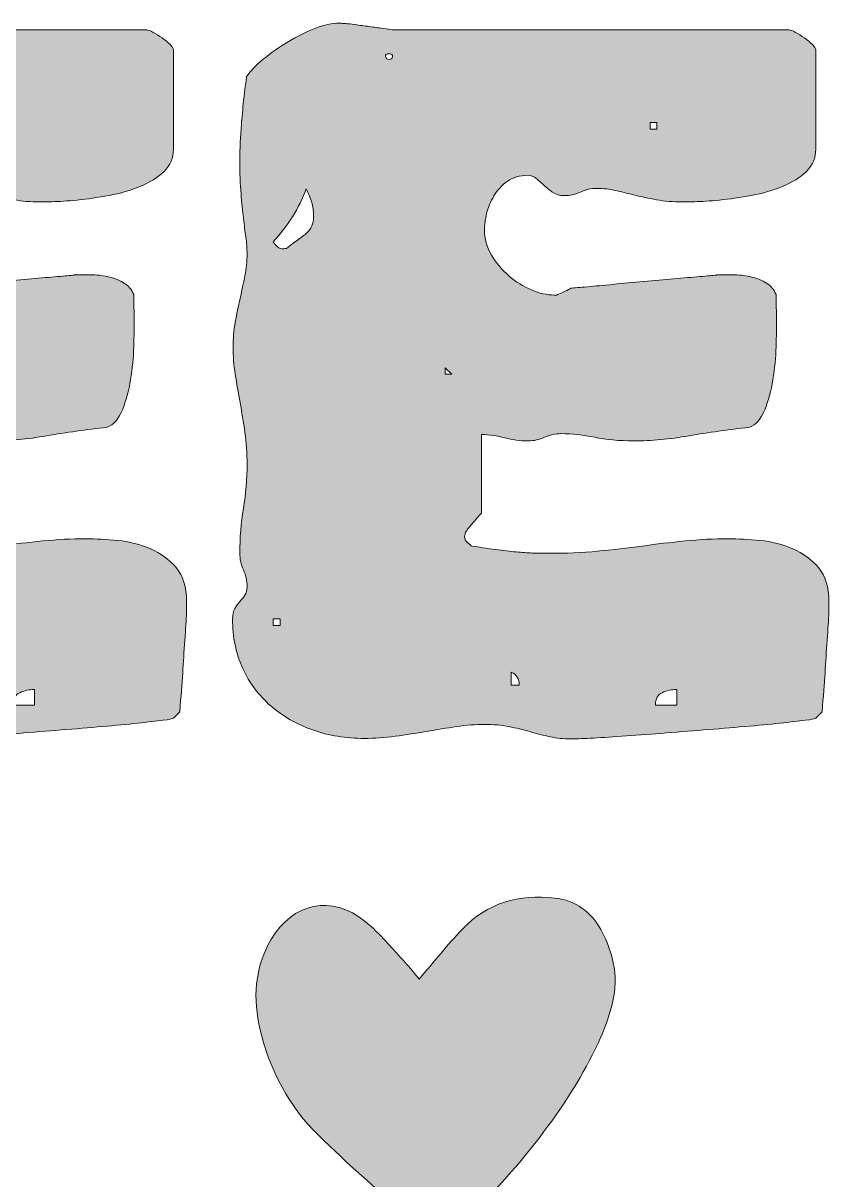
# Model space of a CAD drawing. Header units: inches. Extents: x 149 to 931, y -808 to -273.
# Drawn here: x 385.9 to 547.1, y -534.8 to -303.4 of the extents above; entities that cross this region are included whole.
import ezdxf

# ---------------------------------------------------------------- set-up
doc = ezdxf.new("R2010")
doc.units = ezdxf.units.IN
doc.header["$MEASUREMENT"] = 0
doc.layers.add('Layer 1', color=7, linetype='Continuous')

# ---------------------------------------------------------------- blocks, each defined once
blk = doc.blocks.new('block 3')
at = {"layer": 'Layer 1', "true_color": 0xffffff}
h = blk.add_hatch(color=7, dxfattribs=at)
h.dxf.hatch_style = 2
edge = h.paths.add_edge_path()
edge.add_spline(control_points=[(302.04, -314.04), (302.81, -312.94), (303.94, -311.78), (305.43, -310.55), (306.91, -309.32), (308.55, -308.18), (310.32, -307.11), (312.1, -306.04), (313.9, -305.15), (315.7, -304.44), (317.51, -303.73), (319.13, -303.38), (320.55, -303.38), (320.68, -303.38), (320.92, -303.39), (321.28, -303.42), (321.63, -303.46), (321.85, -303.47), (321.91, -303.47), (322.3, -303.47), (322.93, -303.54), (323.8, -303.67), (324.67, -303.8), (325.59, -303.93), (326.57, -304.06), (327.53, -304.19), (328.45, -304.31), (329.33, -304.44), (330.2, -304.57), (330.83, -304.67), (331.22, -304.73), (331.22, -304.73), (410.62, -304.73), (410.62, -304.73), (410.88, -304.73), (411.3, -304.9), (411.88, -305.22), (412.47, -305.54), (413.06, -305.91), (413.68, -306.33), (414.29, -306.75), (414.82, -307.19), (415.28, -307.64), (415.73, -308.09), (415.96, -308.45), (415.96, -308.71), (415.96, -308.71), (415.96, -328.58), (415.96, -328.58), (415.96, -330.33), (415.33, -331.82), (414.07, -333.04), (412.8, -334.27), (411.22, -335.27), (409.31, -336.05), (407.41, -336.83), (405.32, -337.42), (403.06, -337.84), (400.8, -338.27), (398.68, -338.57), (396.71, -338.76), (394.74, -338.96), (393.06, -339.07), (391.67, -339.1), (390.28, -339.14), (389.49, -339.15), (389.29, -339.15), (387.35, -339.15), (385.61, -339.01), (384.06, -338.71), (382.51, -338.42), (381.07, -338.12), (379.74, -337.79), (378.42, -337.47), (377.14, -337.16), (375.91, -336.87), (374.68, -336.58), (373.46, -336.44), (372.23, -336.44), (371, -336.44), (369.89, -336.68), (368.88, -337.16), (367.88, -337.65), (366.77, -337.89), (365.54, -337.89), (364.7, -337.89), (363.97, -337.68), (363.36, -337.26), (362.74, -336.84), (362.16, -336.37), (361.61, -335.86), (361.06, -335.34), (360.53, -334.87), (360.01, -334.45), (359.49, -334.03), (358.95, -333.82), (358.36, -333.82), (356.68, -333.82), (355.29, -334.22), (354.2, -335.03), (353.09, -335.84), (352.21, -336.81), (351.53, -337.94), (350.85, -339.07), (350.37, -340.25), (350.08, -341.48), (349.78, -342.71), (349.64, -343.77), (349.64, -344.68), (349.64, -346.49), (350.11, -348.19), (351.05, -349.77), (351.98, -351.35), (353.14, -352.74), (354.53, -353.94), (355.93, -355.14), (357.43, -356.07), (359.04, -356.75), (360.66, -357.43), (362.18, -357.77), (363.6, -357.77), (363.73, -357.77), (363.87, -357.77), (364.04, -357.77), (364.2, -357.77), (364.28, -357.73), (364.28, -357.67), (364.47, -357.61), (364.92, -357.41), (365.64, -357.09), (366.35, -356.77), (366.77, -356.54), (366.9, -356.41), (367.61, -356.35), (368.72, -356.25), (370.24, -356.12), (371.76, -355.99), (373.49, -355.83), (375.43, -355.63), (377.37, -355.44), (379.39, -355.25), (381.49, -355.05), (383.59, -354.86), (385.61, -354.68), (387.55, -354.52), (389.49, -354.36), (391.22, -354.21), (392.74, -354.08), (394.25, -353.95), (395.37, -353.86), (396.08, -353.79), (396.08, -353.73), (396.16, -353.7), (396.32, -353.7), (396.48, -353.7), (396.63, -353.7), (396.76, -353.7), (397.66, -353.7), (398.68, -353.71), (399.81, -353.74), (400.94, -353.78), (402.06, -353.92), (403.16, -354.18), (404.26, -354.44), (405.24, -354.84), (406.12, -355.39), (406.99, -355.94), (407.62, -356.7), (408, -357.67), (408, -357.86), (408, -358.22), (408, -358.74), (408, -359.26), (408.02, -359.8), (408.05, -360.39), (408.09, -360.97), (408.1, -361.5), (408.1, -361.98), (408.1, -362.47), (408.1, -362.81), (408.1, -363), (408.1, -364.23), (408.07, -365.93), (408, -368.09), (407.94, -370.26), (407.73, -372.45), (407.38, -374.69), (407.02, -376.92), (406.47, -378.94), (405.73, -380.75), (404.98, -382.55), (403.97, -383.72), (402.67, -384.23), (398.54, -384.69), (394.51, -385.25), (390.6, -385.93), (386.69, -386.61), (383.02, -386.95), (379.6, -386.95), (376.56, -386.95), (373.93, -386.71), (371.7, -386.22), (369.47, -385.74), (367.22, -385.5), (364.96, -385.5), (363.79, -385.5), (362.7, -385.74), (361.66, -386.22), (360.63, -386.71), (359.53, -386.95), (358.36, -386.95), (356.75, -386.95), (355.2, -386.74), (353.71, -386.32), (352.22, -385.9), (350.67, -385.69), (349.06, -385.69), (349.06, -385.69), (349.06, -401.4), (349.06, -401.4), (348.93, -401.53), (348.7, -401.77), (348.38, -402.12), (348.05, -402.48), (347.71, -402.87), (347.36, -403.29), (347, -403.71), (346.68, -404.11), (346.39, -404.5), (346.1, -404.89), (345.89, -405.18), (345.76, -405.37), (345.76, -405.37), (345.76, -405.66), (345.76, -405.66), (345.7, -405.73), (345.66, -405.86), (345.66, -406.05), (345.66, -406.12), (345.68, -406.23), (345.71, -406.39), (345.74, -406.55), (345.76, -406.66), (345.76, -406.73), (345.83, -406.86), (346.03, -407.08), (346.39, -407.41), (346.74, -407.73), (346.99, -407.92), (347.12, -407.99), (349.19, -408.31), (350.96, -408.57), (352.45, -408.76), (353.94, -408.96), (355.26, -409.1), (356.43, -409.2), (357.59, -409.3), (358.64, -409.36), (359.58, -409.4), (360.51, -409.43), (361.47, -409.44), (362.44, -409.44), (365.93, -409.44), (369.21, -409.3), (372.28, -409.01), (375.35, -408.72), (378.32, -408.38), (381.2, -407.99), (384.07, -407.6), (386.93, -407.26), (389.78, -406.97), (392.62, -406.68), (395.53, -406.53), (398.5, -406.53), (400.38, -406.53), (402.48, -406.65), (404.81, -406.87), (407.13, -407.1), (409.31, -407.65), (411.35, -408.52), (413.39, -409.4), (415.1, -410.66), (416.49, -412.3), (417.88, -413.95), (418.57, -416.2), (418.57, -419.04), (418.57, -419.04), (418.57, -421.27), (418.57, -421.27), (418.51, -422.76), (418.39, -424.62), (418.23, -426.85), (418.07, -429.08), (417.93, -431.26), (417.8, -433.39), (417.67, -435.52), (417.47, -438.11), (417.22, -441.15), (417.22, -441.15), (415.96, -442.41), (415.96, -442.41), (415.82, -442.54), (415.11, -442.68), (413.82, -442.84), (412.53, -443.01), (410.85, -443.2), (408.78, -443.43), (406.71, -443.65), (404.35, -443.88), (401.7, -444.1), (399.05, -444.33), (396.31, -444.56), (393.46, -444.78), (390.62, -445.01), (387.79, -445.23), (384.98, -445.46), (382.17, -445.69), (379.55, -445.88), (377.13, -446.04), (374.7, -446.2), (372.6, -446.34), (370.82, -446.43), (369.04, -446.53), (367.77, -446.58), (366.99, -446.58), (365.51, -446.58), (364.1, -446.43), (362.78, -446.14), (361.45, -445.85), (360.11, -445.51), (358.75, -445.12), (357.39, -444.74), (355.99, -444.4), (354.53, -444.1), (353.08, -443.81), (351.45, -443.67), (349.64, -443.67), (347.89, -443.67), (346.03, -443.81), (344.06, -444.1), (342.09, -444.4), (340.07, -444.72), (338, -445.07), (335.93, -445.43), (333.87, -445.75), (331.8, -446.04), (329.73, -446.34), (327.66, -446.48), (325.59, -446.48), (321.91, -446.48), (318.47, -445.91), (315.27, -444.78), (312.07, -443.65), (309.27, -442.05), (306.88, -439.98), (304.49, -437.92), (302.62, -435.41), (301.26, -432.47), (299.9, -429.53), (299.22, -426.22), (299.22, -422.53), (299.22, -421.69), (299.37, -421.01), (299.66, -420.5), (299.95, -419.98), (300.29, -419.51), (300.68, -419.09), (301.06, -418.67), (301.4, -418.25), (301.7, -417.83), (301.99, -417.41), (302.13, -416.84), (302.13, -416.13), (302.13, -414.91), (301.89, -413.77), (301.4, -412.74), (300.92, -411.71), (300.68, -410.61), (300.68, -409.44), (300.68, -406.34), (300.92, -403.35), (301.4, -400.48), (301.89, -397.6), (302.13, -394.61), (302.13, -391.51), (302.13, -389.37), (301.99, -387.29), (301.7, -385.25), (301.4, -383.22), (301.08, -381.23), (300.73, -379.29), (300.37, -377.35), (300.05, -375.46), (299.76, -373.62), (299.47, -371.78), (299.32, -369.98), (299.32, -368.24), (299.32, -366.49), (299.47, -364.81), (299.76, -363.2), (300.05, -361.58), (300.37, -360), (300.73, -358.45), (301.08, -356.89), (301.4, -355.39), (301.7, -353.94), (301.99, -352.48), (302.13, -351.01), (302.13, -349.53), (302.13, -348.43), (302.05, -347.31), (301.89, -346.18), (301.73, -345.05), (301.57, -343.79), (301.4, -342.4), (301.24, -341.01), (301.08, -339.38), (300.92, -337.5), (300.76, -335.63), (300.68, -333.43), (300.68, -330.91), (300.68, -330.14), (300.69, -329.25), (300.73, -328.24), (300.76, -327.24), (300.82, -326.08), (300.92, -324.75), (301.02, -323.43), (301.15, -321.89), (301.31, -320.15), (301.47, -318.4), (301.71, -316.37), (302.04, -314.04)], knot_values=[0, 0, 0, 0, 1, 1, 1, 2, 2, 2, 3, 3, 3, 4, 4, 4, 5, 5, 5, 6, 6, 6, 7, 7, 7, 8, 8, 8, 9, 9, 9, 10, 10, 10, 11, 11, 11, 12, 12, 12, 13, 13, 13, 14, 14, 14, 15, 15, 15, 16, 16, 16, 17, 17, 17, 18, 18, 18, 19, 19, 19, 20, 20, 20, 21, 21, 21, 22, 22, 22, 23, 23, 23, 24, 24, 24, 25, 25, 25, 26, 26, 26, 27, 27, 27, 28, 28, 28, 29, 29, 29, 30, 30, 30, 31, 31, 31, 32, 32, 32, 33, 33, 33, 34, 34, 34, 35, 35, 35, 36, 36, 36, 37, 37, 37, 38, 38, 38, 39, 39, 39, 40, 40, 40, 41, 41, 41, 42, 42, 42, 43, 43, 43, 44, 44, 44, 45, 45, 45, 46, 46, 46, 47, 47, 47, 48, 48, 48, 49, 49, 49, 50, 50, 50, 51, 51, 51, 52, 52, 52, 53, 53, 53, 54, 54, 54, 55, 55, 55, 56, 56, 56, 57, 57, 57, 58, 58, 58, 59, 59, 59, 60, 60, 60, 61, 61, 61, 62, 62, 62, 63, 63, 63, 64, 64, 64, 65, 65, 65, 66, 66, 66, 67, 67, 67, 68, 68, 68, 69, 69, 69, 70, 70, 70, 71, 71, 71, 72, 72, 72, 73, 73, 73, 74, 74, 74, 75, 75, 75, 76, 76, 76, 77, 77, 77, 78, 78, 78, 79, 79, 79, 80, 80, 80, 81, 81, 81, 82, 82, 82, 83, 83, 83, 84, 84, 84, 85, 85, 85, 86, 86, 86, 87, 87, 87, 88, 88, 88, 89, 89, 89, 90, 90, 90, 91, 91, 91, 92, 92, 92, 93, 93, 93, 94, 94, 94, 95, 95, 95, 96, 96, 96, 97, 97, 97, 98, 98, 98, 99, 99, 99, 100, 100, 100, 101, 101, 101, 102, 102, 102, 103, 103, 103, 104, 104, 104, 105, 105, 105, 106, 106, 106, 107, 107, 107, 108, 108, 108, 109, 109, 109, 110, 110, 110, 111, 111, 111, 112, 112, 112, 113, 113, 113, 114, 114, 114, 115, 115, 115, 116, 116, 116, 117, 117, 117, 118, 118, 118, 119, 119, 119, 120, 120, 120, 121, 121, 121, 122, 122, 122, 123, 123, 123, 124, 124, 124, 125, 125, 125, 126, 126, 126, 127, 127, 127, 128, 128, 128, 129, 129, 129, 130, 130, 130, 131, 131, 131, 132, 132, 132, 133, 133, 133, 134, 134, 134, 135, 135, 135, 136, 136, 136, 137, 137, 137, 138, 138, 138, 139, 139, 139, 140, 140, 140, 141, 141, 141, 142, 142, 142, 143, 143, 143, 144, 144, 144, 144], degree=3, periodic=1)
edge = h.paths.add_edge_path()
edge.add_spline(control_points=[(307.37, -347.1), (307.56, -347.49), (307.84, -347.83), (308.19, -348.12), (308.55, -348.41), (308.95, -348.56), (309.4, -348.56), (309.53, -348.56), (309.63, -348.52), (309.7, -348.46), (309.7, -348.46), (309.98, -348.46), (309.98, -348.46), (310.96, -347.68), (311.78, -347.07), (312.46, -346.62), (313.14, -346.17), (313.68, -345.73), (314.1, -345.31), (314.52, -344.89), (314.85, -344.44), (315.08, -343.95), (315.3, -343.47), (315.41, -342.81), (315.41, -341.96), (315.41, -340.93), (315.3, -340.02), (315.08, -339.25), (314.85, -338.47), (314.48, -337.57), (313.96, -336.53), (313.25, -338.47), (312.33, -340.33), (311.2, -342.11), (310.07, -343.89), (308.79, -345.55), (307.37, -347.1)], knot_values=[0, 0, 0, 0, 1, 1, 1, 2, 2, 2, 3, 3, 3, 4, 4, 4, 5, 5, 5, 6, 6, 6, 7, 7, 7, 8, 8, 8, 9, 9, 9, 10, 10, 10, 11, 11, 11, 12, 12, 12, 12], degree=3, periodic=1)
h.paths.add_polyline_path([(307.37, -423.89), (308.72, -423.89), (308.72, -422.53), (307.37, -422.53)])
edge = h.paths.add_edge_path()
edge.add_spline(control_points=[(331.22, -310.06), (331.28, -309.87), (331.23, -309.73), (331.07, -309.63), (330.91, -309.53), (330.73, -309.49), (330.54, -309.49), (330.02, -309.49), (329.8, -309.68), (329.86, -310.06), (329.99, -310.45), (330.22, -310.65), (330.54, -310.65), (330.93, -310.65), (331.15, -310.45), (331.22, -310.06)], knot_values=[0, 0, 0, 0, 1, 1, 1, 2, 2, 2, 3, 3, 3, 4, 4, 4, 5, 5, 5, 5], degree=3, periodic=1)
h.paths.add_polyline_path([(341.79, -372.31), (341.79, -373.57), (343.14, -373.57)])
edge = h.paths.add_edge_path()
edge.add_spline(control_points=[(356.62, -435.82), (356.62, -434.59), (356.07, -433.71), (354.97, -433.2), (354.97, -433.2), (354.97, -435.82), (354.97, -435.82), (354.97, -435.82), (356.62, -435.82), (356.62, -435.82)], knot_values=[0, 0, 0, 0, 1, 1, 1, 2, 2, 2, 3, 3, 3, 3], degree=3, periodic=1)
h.paths.add_polyline_path([(382.8, -323.25), (382.8, -324.61), (384.15, -324.61), (384.15, -323.25)])
edge = h.paths.add_edge_path()
edge.add_spline(control_points=[(388.13, -439.79), (388.13, -439.79), (388.13, -436.69), (388.13, -436.69), (387.1, -436.69), (386.13, -436.9), (385.22, -437.32), (384.31, -437.74), (383.87, -438.56), (383.87, -439.79), (383.87, -439.79), (388.13, -439.79), (388.13, -439.79)], knot_values=[0, 0, 0, 0, 1, 1, 1, 2, 2, 2, 3, 3, 3, 4, 4, 4, 4], degree=3, periodic=1)
h = blk.add_hatch(color=7, dxfattribs=at)
h.dxf.hatch_style = 2
edge = h.paths.add_edge_path()
edge.add_spline(control_points=[(430.6, -314.04), (431.37, -312.94), (432.5, -311.78), (433.99, -310.55), (435.48, -309.32), (437.11, -308.18), (438.89, -307.11), (440.66, -306.04), (442.46, -305.15), (444.27, -304.44), (446.08, -303.73), (447.69, -303.38), (449.11, -303.38), (449.24, -303.38), (449.49, -303.39), (449.84, -303.42), (450.2, -303.46), (450.4, -303.47), (450.47, -303.47), (450.86, -303.47), (451.49, -303.54), (452.36, -303.67), (453.23, -303.8), (454.16, -303.93), (455.13, -304.06), (456.09, -304.19), (457.02, -304.31), (457.89, -304.44), (458.76, -304.57), (459.39, -304.67), (459.78, -304.73), (459.78, -304.73), (539.18, -304.73), (539.18, -304.73), (539.44, -304.73), (539.86, -304.9), (540.45, -305.22), (541.03, -305.54), (541.62, -305.91), (542.24, -306.33), (542.85, -306.75), (543.39, -307.19), (543.84, -307.64), (544.29, -308.09), (544.52, -308.45), (544.52, -308.71), (544.52, -308.71), (544.52, -328.58), (544.52, -328.58), (544.52, -330.33), (543.89, -331.82), (542.63, -333.04), (541.37, -334.27), (539.78, -335.27), (537.88, -336.05), (535.97, -336.83), (533.88, -337.42), (531.62, -337.84), (529.36, -338.27), (527.24, -338.57), (525.27, -338.76), (523.3, -338.96), (521.62, -339.07), (520.23, -339.1), (518.84, -339.14), (518.05, -339.15), (517.86, -339.15), (515.91, -339.15), (514.17, -339.01), (512.62, -338.71), (511.07, -338.42), (509.63, -338.12), (508.3, -337.79), (506.98, -337.47), (505.7, -337.16), (504.48, -336.87), (503.25, -336.58), (502.02, -336.44), (500.79, -336.44), (499.56, -336.44), (498.45, -336.68), (497.45, -337.16), (496.44, -337.65), (495.33, -337.89), (494.1, -337.89), (493.26, -337.89), (492.53, -337.68), (491.92, -337.26), (491.3, -336.84), (490.72, -336.37), (490.17, -335.86), (489.62, -335.34), (489.09, -334.87), (488.58, -334.45), (488.06, -334.03), (487.51, -333.82), (486.93, -333.82), (485.25, -333.82), (483.85, -334.22), (482.76, -335.03), (481.66, -335.84), (480.77, -336.81), (480.09, -337.94), (479.41, -339.07), (478.93, -340.25), (478.64, -341.48), (478.35, -342.71), (478.2, -343.77), (478.2, -344.68), (478.2, -346.49), (478.67, -348.19), (479.6, -349.77), (480.54, -351.35), (481.71, -352.74), (483.1, -353.94), (484.48, -355.14), (485.99, -356.07), (487.6, -356.75), (489.22, -357.43), (490.74, -357.77), (492.16, -357.77), (492.29, -357.77), (492.44, -357.77), (492.6, -357.77), (492.76, -357.77), (492.84, -357.73), (492.84, -357.67), (493.03, -357.61), (493.49, -357.41), (494.2, -357.09), (494.91, -356.77), (495.33, -356.54), (495.46, -356.41), (496.17, -356.35), (497.28, -356.25), (498.8, -356.12), (500.32, -355.99), (502.05, -355.83), (503.99, -355.63), (505.93, -355.44), (507.95, -355.25), (510.05, -355.05), (512.15, -354.86), (514.17, -354.68), (516.11, -354.52), (518.05, -354.36), (519.78, -354.21), (521.29, -354.08), (522.81, -353.95), (523.93, -353.86), (524.64, -353.79), (524.64, -353.73), (524.72, -353.7), (524.89, -353.7), (525.04, -353.7), (525.19, -353.7), (525.32, -353.7), (526.22, -353.7), (527.24, -353.71), (528.37, -353.74), (529.51, -353.78), (530.62, -353.92), (531.72, -354.18), (532.82, -354.44), (533.8, -354.84), (534.68, -355.39), (535.55, -355.94), (536.18, -356.7), (536.57, -357.67), (536.57, -357.86), (536.57, -358.22), (536.57, -358.74), (536.57, -359.26), (536.58, -359.8), (536.61, -360.39), (536.65, -360.97), (536.66, -361.5), (536.66, -361.98), (536.66, -362.47), (536.66, -362.81), (536.66, -363), (536.66, -364.23), (536.63, -365.93), (536.57, -368.09), (536.5, -370.26), (536.29, -372.45), (535.94, -374.69), (535.58, -376.92), (535.03, -378.94), (534.29, -380.75), (533.54, -382.55), (532.53, -383.72), (531.23, -384.23), (527.1, -384.69), (523.07, -385.25), (519.16, -385.93), (515.25, -386.61), (511.59, -386.95), (508.16, -386.95), (505.12, -386.95), (502.49, -386.71), (500.26, -386.22), (498.03, -385.74), (495.78, -385.5), (493.52, -385.5), (492.35, -385.5), (491.25, -385.74), (490.22, -386.22), (489.19, -386.71), (488.09, -386.95), (486.93, -386.95), (485.31, -386.95), (483.76, -386.74), (482.27, -386.32), (480.78, -385.9), (479.24, -385.69), (477.62, -385.69), (477.62, -385.69), (477.62, -401.4), (477.62, -401.4), (477.49, -401.53), (477.26, -401.77), (476.94, -402.12), (476.62, -402.48), (476.28, -402.87), (475.92, -403.29), (475.57, -403.71), (475.24, -404.11), (474.95, -404.5), (474.66, -404.89), (474.45, -405.18), (474.32, -405.37), (474.32, -405.37), (474.32, -405.66), (474.32, -405.66), (474.26, -405.73), (474.22, -405.86), (474.22, -406.05), (474.22, -406.12), (474.24, -406.23), (474.27, -406.39), (474.31, -406.55), (474.32, -406.66), (474.32, -406.73), (474.39, -406.86), (474.6, -407.08), (474.95, -407.41), (475.31, -407.73), (475.55, -407.92), (475.68, -407.99), (477.75, -408.31), (479.53, -408.57), (481.01, -408.76), (482.5, -408.96), (483.83, -409.1), (484.99, -409.2), (486.15, -409.3), (487.2, -409.36), (488.14, -409.4), (489.07, -409.43), (490.03, -409.44), (491, -409.44), (494.49, -409.44), (497.77, -409.3), (500.84, -409.01), (503.91, -408.72), (506.88, -408.38), (509.76, -407.99), (512.63, -407.6), (515.5, -407.26), (518.34, -406.97), (521.18, -406.68), (524.09, -406.53), (527.07, -406.53), (528.94, -406.53), (531.04, -406.65), (533.37, -406.87), (535.7, -407.1), (537.88, -407.65), (539.91, -408.52), (541.95, -409.4), (543.66, -410.66), (545.05, -412.3), (546.44, -413.95), (547.13, -416.2), (547.13, -419.04), (547.13, -419.04), (547.13, -421.27), (547.13, -421.27), (547.07, -422.76), (546.96, -424.62), (546.8, -426.85), (546.63, -429.08), (546.49, -431.26), (546.36, -433.39), (546.23, -435.52), (546.03, -438.11), (545.78, -441.15), (545.78, -441.15), (544.52, -442.41), (544.52, -442.41), (544.39, -442.54), (543.68, -442.68), (542.38, -442.84), (541.09, -443.01), (539.41, -443.2), (537.34, -443.43), (535.27, -443.65), (532.91, -443.88), (530.27, -444.1), (527.61, -444.33), (524.87, -444.56), (522.02, -444.78), (519.18, -445.01), (516.35, -445.23), (513.54, -445.46), (510.73, -445.69), (508.11, -445.88), (505.68, -446.04), (503.26, -446.2), (501.16, -446.34), (499.39, -446.43), (497.61, -446.53), (496.33, -446.58), (495.55, -446.58), (494.07, -446.58), (492.66, -446.43), (491.34, -446.14), (490.01, -445.85), (488.67, -445.51), (487.31, -445.12), (485.96, -444.74), (484.55, -444.4), (483.1, -444.1), (481.64, -443.81), (480.01, -443.67), (478.2, -443.67), (476.46, -443.67), (474.6, -443.81), (472.63, -444.1), (470.65, -444.4), (468.63, -444.72), (466.56, -445.07), (464.5, -445.43), (462.43, -445.75), (460.36, -446.04), (458.29, -446.34), (456.22, -446.48), (454.16, -446.48), (450.47, -446.48), (447.03, -445.91), (443.83, -444.78), (440.63, -443.65), (437.83, -442.05), (435.44, -439.98), (433.05, -437.92), (431.18, -435.41), (429.82, -432.47), (428.46, -429.53), (427.78, -426.22), (427.78, -422.53), (427.78, -421.69), (427.93, -421.01), (428.22, -420.5), (428.51, -419.98), (428.85, -419.51), (429.24, -419.09), (429.63, -418.67), (429.96, -418.25), (430.26, -417.83), (430.55, -417.41), (430.69, -416.84), (430.69, -416.13), (430.69, -414.91), (430.45, -413.77), (429.96, -412.74), (429.48, -411.71), (429.24, -410.61), (429.24, -409.44), (429.24, -406.34), (429.48, -403.35), (429.96, -400.48), (430.45, -397.6), (430.69, -394.61), (430.69, -391.51), (430.69, -389.37), (430.55, -387.29), (430.26, -385.25), (429.96, -383.22), (429.64, -381.23), (429.29, -379.29), (428.93, -377.35), (428.61, -375.46), (428.32, -373.62), (428.03, -371.78), (427.88, -369.98), (427.88, -368.24), (427.88, -366.49), (428.03, -364.81), (428.32, -363.2), (428.61, -361.58), (428.93, -360), (429.29, -358.45), (429.64, -356.89), (429.96, -355.39), (430.26, -353.94), (430.55, -352.48), (430.69, -351.01), (430.69, -349.53), (430.69, -348.43), (430.61, -347.31), (430.45, -346.18), (430.29, -345.05), (430.13, -343.79), (429.96, -342.4), (429.8, -341.01), (429.64, -339.38), (429.48, -337.5), (429.32, -335.63), (429.24, -333.43), (429.24, -330.91), (429.24, -330.14), (429.25, -329.25), (429.29, -328.24), (429.32, -327.24), (429.38, -326.08), (429.48, -324.75), (429.58, -323.43), (429.71, -321.89), (429.87, -320.15), (430.03, -318.4), (430.27, -316.37), (430.6, -314.04)], knot_values=[0, 0, 0, 0, 1, 1, 1, 2, 2, 2, 3, 3, 3, 4, 4, 4, 5, 5, 5, 6, 6, 6, 7, 7, 7, 8, 8, 8, 9, 9, 9, 10, 10, 10, 11, 11, 11, 12, 12, 12, 13, 13, 13, 14, 14, 14, 15, 15, 15, 16, 16, 16, 17, 17, 17, 18, 18, 18, 19, 19, 19, 20, 20, 20, 21, 21, 21, 22, 22, 22, 23, 23, 23, 24, 24, 24, 25, 25, 25, 26, 26, 26, 27, 27, 27, 28, 28, 28, 29, 29, 29, 30, 30, 30, 31, 31, 31, 32, 32, 32, 33, 33, 33, 34, 34, 34, 35, 35, 35, 36, 36, 36, 37, 37, 37, 38, 38, 38, 39, 39, 39, 40, 40, 40, 41, 41, 41, 42, 42, 42, 43, 43, 43, 44, 44, 44, 45, 45, 45, 46, 46, 46, 47, 47, 47, 48, 48, 48, 49, 49, 49, 50, 50, 50, 51, 51, 51, 52, 52, 52, 53, 53, 53, 54, 54, 54, 55, 55, 55, 56, 56, 56, 57, 57, 57, 58, 58, 58, 59, 59, 59, 60, 60, 60, 61, 61, 61, 62, 62, 62, 63, 63, 63, 64, 64, 64, 65, 65, 65, 66, 66, 66, 67, 67, 67, 68, 68, 68, 69, 69, 69, 70, 70, 70, 71, 71, 71, 72, 72, 72, 73, 73, 73, 74, 74, 74, 75, 75, 75, 76, 76, 76, 77, 77, 77, 78, 78, 78, 79, 79, 79, 80, 80, 80, 81, 81, 81, 82, 82, 82, 83, 83, 83, 84, 84, 84, 85, 85, 85, 86, 86, 86, 87, 87, 87, 88, 88, 88, 89, 89, 89, 90, 90, 90, 91, 91, 91, 92, 92, 92, 93, 93, 93, 94, 94, 94, 95, 95, 95, 96, 96, 96, 97, 97, 97, 98, 98, 98, 99, 99, 99, 100, 100, 100, 101, 101, 101, 102, 102, 102, 103, 103, 103, 104, 104, 104, 105, 105, 105, 106, 106, 106, 107, 107, 107, 108, 108, 108, 109, 109, 109, 110, 110, 110, 111, 111, 111, 112, 112, 112, 113, 113, 113, 114, 114, 114, 115, 115, 115, 116, 116, 116, 117, 117, 117, 118, 118, 118, 119, 119, 119, 120, 120, 120, 121, 121, 121, 122, 122, 122, 123, 123, 123, 124, 124, 124, 125, 125, 125, 126, 126, 126, 127, 127, 127, 128, 128, 128, 129, 129, 129, 130, 130, 130, 131, 131, 131, 132, 132, 132, 133, 133, 133, 134, 134, 134, 135, 135, 135, 136, 136, 136, 137, 137, 137, 138, 138, 138, 139, 139, 139, 140, 140, 140, 141, 141, 141, 142, 142, 142, 143, 143, 143, 144, 144, 144, 144], degree=3, periodic=1)
edge = h.paths.add_edge_path()
edge.add_spline(control_points=[(435.93, -347.1), (436.12, -347.49), (436.4, -347.83), (436.75, -348.12), (437.11, -348.41), (437.51, -348.56), (437.96, -348.56), (438.09, -348.56), (438.19, -348.52), (438.26, -348.46), (438.26, -348.46), (438.55, -348.46), (438.55, -348.46), (439.52, -347.68), (440.34, -347.07), (441.02, -346.62), (441.7, -346.17), (442.25, -345.73), (442.67, -345.31), (443.09, -344.89), (443.41, -344.44), (443.64, -343.95), (443.86, -343.47), (443.98, -342.81), (443.98, -341.96), (443.98, -340.93), (443.86, -340.02), (443.64, -339.25), (443.41, -338.47), (443.04, -337.57), (442.52, -336.53), (441.81, -338.47), (440.89, -340.33), (439.76, -342.11), (438.63, -343.89), (437.35, -345.55), (435.93, -347.1)], knot_values=[0, 0, 0, 0, 1, 1, 1, 2, 2, 2, 3, 3, 3, 4, 4, 4, 5, 5, 5, 6, 6, 6, 7, 7, 7, 8, 8, 8, 9, 9, 9, 10, 10, 10, 11, 11, 11, 12, 12, 12, 12], degree=3, periodic=1)
h.paths.add_polyline_path([(435.93, -423.89), (437.29, -423.89), (437.29, -422.53), (435.93, -422.53)])
edge = h.paths.add_edge_path()
edge.add_spline(control_points=[(459.78, -310.06), (459.84, -309.87), (459.79, -309.73), (459.63, -309.63), (459.47, -309.53), (459.29, -309.49), (459.1, -309.49), (458.58, -309.49), (458.36, -309.68), (458.42, -310.06), (458.55, -310.45), (458.78, -310.65), (459.1, -310.65), (459.49, -310.65), (459.72, -310.45), (459.78, -310.06)], knot_values=[0, 0, 0, 0, 1, 1, 1, 2, 2, 2, 3, 3, 3, 4, 4, 4, 5, 5, 5, 5], degree=3, periodic=1)
h.paths.add_polyline_path([(470.35, -372.31), (470.35, -373.57), (471.7, -373.57)])
edge = h.paths.add_edge_path()
edge.add_spline(control_points=[(485.18, -435.82), (485.18, -434.59), (484.63, -433.71), (483.54, -433.2), (483.54, -433.2), (483.54, -435.82), (483.54, -435.82), (483.54, -435.82), (485.18, -435.82), (485.18, -435.82)], knot_values=[0, 0, 0, 0, 1, 1, 1, 2, 2, 2, 3, 3, 3, 3], degree=3, periodic=1)
h.paths.add_polyline_path([(511.36, -323.25), (511.36, -324.61), (512.72, -324.61), (512.72, -323.25)])
edge = h.paths.add_edge_path()
edge.add_spline(control_points=[(516.69, -439.79), (516.69, -439.79), (516.69, -436.69), (516.69, -436.69), (515.66, -436.69), (514.69, -436.9), (513.78, -437.32), (512.88, -437.74), (512.43, -438.56), (512.43, -439.79), (512.43, -439.79), (516.69, -439.79), (516.69, -439.79)], knot_values=[0, 0, 0, 0, 1, 1, 1, 2, 2, 2, 3, 3, 3, 4, 4, 4, 4], degree=3, periodic=1)
at = {"layer": 'Layer 1', "lineweight": 0}
for points in [[(511.36, -323.25), (511.36, -324.61), (512.72, -324.61), (512.72, -323.25), (511.36, -323.25)], [(470.35, -372.31), (470.35, -373.57), (471.7, -373.57), (470.35, -372.31)], [(435.93, -423.89), (437.29, -423.89), (437.29, -422.53), (435.93, -422.53), (435.93, -423.89)]]:
    blk.add_lwpolyline(points, dxfattribs=at)
for points, knots in [([(302.04, -314.04), (302.81, -312.94), (303.94, -311.78), (305.43, -310.55), (306.91, -309.32), (308.55, -308.18), (310.32, -307.11), (312.1, -306.04), (313.9, -305.15), (315.7, -304.44), (317.51, -303.73), (319.13, -303.38), (320.55, -303.38), (320.68, -303.38), (320.92, -303.39), (321.28, -303.42), (321.63, -303.46), (321.85, -303.47), (321.91, -303.47), (322.3, -303.47), (322.93, -303.54), (323.8, -303.67), (324.67, -303.8), (325.59, -303.93), (326.57, -304.06), (327.53, -304.19), (328.45, -304.31), (329.33, -304.44), (330.2, -304.57), (330.83, -304.67), (331.22, -304.73), (331.22, -304.73), (410.62, -304.73), (410.62, -304.73), (410.88, -304.73), (411.3, -304.9), (411.88, -305.22), (412.47, -305.54), (413.06, -305.91), (413.68, -306.33), (414.29, -306.75), (414.82, -307.19), (415.28, -307.64), (415.73, -308.09), (415.96, -308.45), (415.96, -308.71), (415.96, -308.71), (415.96, -328.58), (415.96, -328.58), (415.96, -330.33), (415.33, -331.82), (414.07, -333.04), (412.8, -334.27), (411.22, -335.27), (409.31, -336.05), (407.41, -336.83), (405.32, -337.42), (403.06, -337.84), (400.8, -338.27), (398.68, -338.57), (396.71, -338.76), (394.74, -338.96), (393.06, -339.07), (391.67, -339.1), (390.28, -339.14), (389.49, -339.15), (389.29, -339.15), (387.35, -339.15), (385.61, -339.01), (384.06, -338.71), (382.51, -338.42), (381.07, -338.12), (379.74, -337.79), (378.42, -337.47), (377.14, -337.16), (375.91, -336.87), (374.68, -336.58), (373.46, -336.44), (372.23, -336.44), (371, -336.44), (369.89, -336.68), (368.88, -337.16), (367.88, -337.65), (366.77, -337.89), (365.54, -337.89), (364.7, -337.89), (363.97, -337.68), (363.36, -337.26), (362.74, -336.84), (362.16, -336.37), (361.61, -335.86), (361.06, -335.34), (360.53, -334.87), (360.01, -334.45), (359.49, -334.03), (358.95, -333.82), (358.36, -333.82), (356.68, -333.82), (355.29, -334.22), (354.2, -335.03), (353.09, -335.84), (352.21, -336.81), (351.53, -337.94), (350.85, -339.07), (350.37, -340.25), (350.08, -341.48), (349.78, -342.71), (349.64, -343.77), (349.64, -344.68), (349.64, -346.49), (350.11, -348.19), (351.05, -349.77), (351.98, -351.35), (353.14, -352.74), (354.53, -353.94), (355.93, -355.14), (357.43, -356.07), (359.04, -356.75), (360.66, -357.43), (362.18, -357.77), (363.6, -357.77), (363.73, -357.77), (363.87, -357.77), (364.04, -357.77), (364.2, -357.77), (364.28, -357.73), (364.28, -357.67), (364.47, -357.61), (364.92, -357.41), (365.64, -357.09), (366.35, -356.77), (366.77, -356.54), (366.9, -356.41), (367.61, -356.35), (368.72, -356.25), (370.24, -356.12), (371.76, -355.99), (373.49, -355.83), (375.43, -355.63), (377.37, -355.44), (379.39, -355.25), (381.49, -355.05), (383.59, -354.86), (385.61, -354.68), (387.55, -354.52), (389.49, -354.36), (391.22, -354.21), (392.74, -354.08), (394.25, -353.95), (395.37, -353.86), (396.08, -353.79), (396.08, -353.73), (396.16, -353.7), (396.32, -353.7), (396.48, -353.7), (396.63, -353.7), (396.76, -353.7), (397.66, -353.7), (398.68, -353.71), (399.81, -353.74), (400.94, -353.78), (402.06, -353.92), (403.16, -354.18), (404.26, -354.44), (405.24, -354.84), (406.12, -355.39), (406.99, -355.94), (407.62, -356.7), (408, -357.67), (408, -357.86), (408, -358.22), (408, -358.74), (408, -359.26), (408.02, -359.8), (408.05, -360.39), (408.09, -360.97), (408.1, -361.5), (408.1, -361.98), (408.1, -362.47), (408.1, -362.81), (408.1, -363), (408.1, -364.23), (408.07, -365.93), (408, -368.09), (407.94, -370.26), (407.73, -372.45), (407.38, -374.69), (407.02, -376.92), (406.47, -378.94), (405.73, -380.75), (404.98, -382.55), (403.97, -383.72), (402.67, -384.23), (398.54, -384.69), (394.51, -385.25), (390.6, -385.93), (386.69, -386.61), (383.02, -386.95), (379.6, -386.95), (376.56, -386.95), (373.93, -386.71), (371.7, -386.22), (369.47, -385.74), (367.22, -385.5), (364.96, -385.5), (363.79, -385.5), (362.7, -385.74), (361.66, -386.22), (360.63, -386.71), (359.53, -386.95), (358.36, -386.95), (356.75, -386.95), (355.2, -386.74), (353.71, -386.32), (352.22, -385.9), (350.67, -385.69), (349.06, -385.69), (349.06, -385.69), (349.06, -401.4), (349.06, -401.4), (348.93, -401.53), (348.7, -401.77), (348.38, -402.12), (348.05, -402.48), (347.71, -402.87), (347.36, -403.29), (347, -403.71), (346.68, -404.11), (346.39, -404.5), (346.1, -404.89), (345.89, -405.18), (345.76, -405.37), (345.76, -405.37), (345.76, -405.66), (345.76, -405.66), (345.7, -405.73), (345.66, -405.86), (345.66, -406.05), (345.66, -406.12), (345.68, -406.23), (345.71, -406.39), (345.74, -406.55), (345.76, -406.66), (345.76, -406.73), (345.83, -406.86), (346.03, -407.08), (346.39, -407.41), (346.74, -407.73), (346.99, -407.92), (347.12, -407.99), (349.19, -408.31), (350.96, -408.57), (352.45, -408.76), (353.94, -408.96), (355.26, -409.1), (356.43, -409.2), (357.59, -409.3), (358.64, -409.36), (359.58, -409.4), (360.51, -409.43), (361.47, -409.44), (362.44, -409.44), (365.93, -409.44), (369.21, -409.3), (372.28, -409.01), (375.35, -408.72), (378.32, -408.38), (381.2, -407.99), (384.07, -407.6), (386.93, -407.26), (389.78, -406.97), (392.62, -406.68), (395.53, -406.53), (398.5, -406.53), (400.38, -406.53), (402.48, -406.65), (404.81, -406.87), (407.13, -407.1), (409.31, -407.65), (411.35, -408.52), (413.39, -409.4), (415.1, -410.66), (416.49, -412.3), (417.88, -413.95), (418.57, -416.2), (418.57, -419.04), (418.57, -419.04), (418.57, -421.27), (418.57, -421.27), (418.51, -422.76), (418.39, -424.62), (418.23, -426.85), (418.07, -429.08), (417.93, -431.26), (417.8, -433.39), (417.67, -435.52), (417.47, -438.11), (417.22, -441.15), (417.22, -441.15), (415.96, -442.41), (415.96, -442.41), (415.82, -442.54), (415.11, -442.68), (413.82, -442.84), (412.53, -443.01), (410.85, -443.2), (408.78, -443.43), (406.71, -443.65), (404.35, -443.88), (401.7, -444.1), (399.05, -444.33), (396.31, -444.56), (393.46, -444.78), (390.62, -445.01), (387.79, -445.23), (384.98, -445.46), (382.17, -445.69), (379.55, -445.88), (377.13, -446.04), (374.7, -446.2), (372.6, -446.34), (370.82, -446.43), (369.04, -446.53), (367.77, -446.58), (366.99, -446.58), (365.51, -446.58), (364.1, -446.43), (362.78, -446.14), (361.45, -445.85), (360.11, -445.51), (358.75, -445.12), (357.39, -444.74), (355.99, -444.4), (354.53, -444.1), (353.08, -443.81), (351.45, -443.67), (349.64, -443.67), (347.89, -443.67), (346.03, -443.81), (344.06, -444.1), (342.09, -444.4), (340.07, -444.72), (338, -445.07), (335.93, -445.43), (333.87, -445.75), (331.8, -446.04), (329.73, -446.34), (327.66, -446.48), (325.59, -446.48), (321.91, -446.48), (318.47, -445.91), (315.27, -444.78), (312.07, -443.65), (309.27, -442.05), (306.88, -439.98), (304.49, -437.92), (302.62, -435.41), (301.26, -432.47), (299.9, -429.53), (299.22, -426.22), (299.22, -422.53), (299.22, -421.69), (299.37, -421.01), (299.66, -420.5), (299.95, -419.98), (300.29, -419.51), (300.68, -419.09), (301.06, -418.67), (301.4, -418.25), (301.7, -417.83), (301.99, -417.41), (302.13, -416.84), (302.13, -416.13), (302.13, -414.91), (301.89, -413.77), (301.4, -412.74), (300.92, -411.71), (300.68, -410.61), (300.68, -409.44), (300.68, -406.34), (300.92, -403.35), (301.4, -400.48), (301.89, -397.6), (302.13, -394.61), (302.13, -391.51), (302.13, -389.37), (301.99, -387.29), (301.7, -385.25), (301.4, -383.22), (301.08, -381.23), (300.73, -379.29), (300.37, -377.35), (300.05, -375.46), (299.76, -373.62), (299.47, -371.78), (299.32, -369.98), (299.32, -368.24), (299.32, -366.49), (299.47, -364.81), (299.76, -363.2), (300.05, -361.58), (300.37, -360), (300.73, -358.45), (301.08, -356.89), (301.4, -355.39), (301.7, -353.94), (301.99, -352.48), (302.13, -351.01), (302.13, -349.53), (302.13, -348.43), (302.05, -347.31), (301.89, -346.18), (301.73, -345.05), (301.57, -343.79), (301.4, -342.4), (301.24, -341.01), (301.08, -339.38), (300.92, -337.5), (300.76, -335.63), (300.68, -333.43), (300.68, -330.91), (300.68, -330.14), (300.69, -329.25), (300.73, -328.24), (300.76, -327.24), (300.82, -326.08), (300.92, -324.75), (301.02, -323.43), (301.15, -321.89), (301.31, -320.15), (301.47, -318.4), (301.71, -316.37), (302.04, -314.04)], [0, 0, 0, 0, 1, 1, 1, 2, 2, 2, 3, 3, 3, 4, 4, 4, 5, 5, 5, 6, 6, 6, 7, 7, 7, 8, 8, 8, 9, 9, 9, 10, 10, 10, 11, 11, 11, 12, 12, 12, 13, 13, 13, 14, 14, 14, 15, 15, 15, 16, 16, 16, 17, 17, 17, 18, 18, 18, 19, 19, 19, 20, 20, 20, 21, 21, 21, 22, 22, 22, 23, 23, 23, 24, 24, 24, 25, 25, 25, 26, 26, 26, 27, 27, 27, 28, 28, 28, 29, 29, 29, 30, 30, 30, 31, 31, 31, 32, 32, 32, 33, 33, 33, 34, 34, 34, 35, 35, 35, 36, 36, 36, 37, 37, 37, 38, 38, 38, 39, 39, 39, 40, 40, 40, 41, 41, 41, 42, 42, 42, 43, 43, 43, 44, 44, 44, 45, 45, 45, 46, 46, 46, 47, 47, 47, 48, 48, 48, 49, 49, 49, 50, 50, 50, 51, 51, 51, 52, 52, 52, 53, 53, 53, 54, 54, 54, 55, 55, 55, 56, 56, 56, 57, 57, 57, 58, 58, 58, 59, 59, 59, 60, 60, 60, 61, 61, 61, 62, 62, 62, 63, 63, 63, 64, 64, 64, 65, 65, 65, 66, 66, 66, 67, 67, 67, 68, 68, 68, 69, 69, 69, 70, 70, 70, 71, 71, 71, 72, 72, 72, 73, 73, 73, 74, 74, 74, 75, 75, 75, 76, 76, 76, 77, 77, 77, 78, 78, 78, 79, 79, 79, 80, 80, 80, 81, 81, 81, 82, 82, 82, 83, 83, 83, 84, 84, 84, 85, 85, 85, 86, 86, 86, 87, 87, 87, 88, 88, 88, 89, 89, 89, 90, 90, 90, 91, 91, 91, 92, 92, 92, 93, 93, 93, 94, 94, 94, 95, 95, 95, 96, 96, 96, 97, 97, 97, 98, 98, 98, 99, 99, 99, 100, 100, 100, 101, 101, 101, 102, 102, 102, 103, 103, 103, 104, 104, 104, 105, 105, 105, 106, 106, 106, 107, 107, 107, 108, 108, 108, 109, 109, 109, 110, 110, 110, 111, 111, 111, 112, 112, 112, 113, 113, 113, 114, 114, 114, 115, 115, 115, 116, 116, 116, 117, 117, 117, 118, 118, 118, 119, 119, 119, 120, 120, 120, 121, 121, 121, 122, 122, 122, 123, 123, 123, 124, 124, 124, 125, 125, 125, 126, 126, 126, 127, 127, 127, 128, 128, 128, 129, 129, 129, 130, 130, 130, 131, 131, 131, 132, 132, 132, 133, 133, 133, 134, 134, 134, 135, 135, 135, 136, 136, 136, 137, 137, 137, 138, 138, 138, 139, 139, 139, 140, 140, 140, 141, 141, 141, 142, 142, 142, 143, 143, 143, 144, 144, 144, 144]), ([(430.6, -314.04), (431.37, -312.94), (432.5, -311.78), (433.99, -310.55), (435.48, -309.32), (437.11, -308.18), (438.89, -307.11), (440.66, -306.04), (442.46, -305.15), (444.27, -304.44), (446.08, -303.73), (447.69, -303.38), (449.11, -303.38), (449.24, -303.38), (449.49, -303.39), (449.84, -303.42), (450.2, -303.46), (450.4, -303.47), (450.47, -303.47), (450.86, -303.47), (451.49, -303.54), (452.36, -303.67), (453.23, -303.8), (454.16, -303.93), (455.13, -304.06), (456.09, -304.19), (457.02, -304.31), (457.89, -304.44), (458.76, -304.57), (459.39, -304.67), (459.78, -304.73), (459.78, -304.73), (539.18, -304.73), (539.18, -304.73), (539.44, -304.73), (539.86, -304.9), (540.45, -305.22), (541.03, -305.54), (541.62, -305.91), (542.24, -306.33), (542.85, -306.75), (543.39, -307.19), (543.84, -307.64), (544.29, -308.09), (544.52, -308.45), (544.52, -308.71), (544.52, -308.71), (544.52, -328.58), (544.52, -328.58), (544.52, -330.33), (543.89, -331.82), (542.63, -333.04), (541.37, -334.27), (539.78, -335.27), (537.88, -336.05), (535.97, -336.83), (533.88, -337.42), (531.62, -337.84), (529.36, -338.27), (527.24, -338.57), (525.27, -338.76), (523.3, -338.96), (521.62, -339.07), (520.23, -339.1), (518.84, -339.14), (518.05, -339.15), (517.86, -339.15), (515.91, -339.15), (514.17, -339.01), (512.62, -338.71), (511.07, -338.42), (509.63, -338.12), (508.3, -337.79), (506.98, -337.47), (505.7, -337.16), (504.48, -336.87), (503.25, -336.58), (502.02, -336.44), (500.79, -336.44), (499.56, -336.44), (498.45, -336.68), (497.45, -337.16), (496.44, -337.65), (495.33, -337.89), (494.1, -337.89), (493.26, -337.89), (492.53, -337.68), (491.92, -337.26), (491.3, -336.84), (490.72, -336.37), (490.17, -335.86), (489.62, -335.34), (489.09, -334.87), (488.58, -334.45), (488.06, -334.03), (487.51, -333.82), (486.93, -333.82), (485.25, -333.82), (483.85, -334.22), (482.76, -335.03), (481.66, -335.84), (480.77, -336.81), (480.09, -337.94), (479.41, -339.07), (478.93, -340.25), (478.64, -341.48), (478.35, -342.71), (478.2, -343.77), (478.2, -344.68), (478.2, -346.49), (478.67, -348.19), (479.6, -349.77), (480.54, -351.35), (481.71, -352.74), (483.1, -353.94), (484.48, -355.14), (485.99, -356.07), (487.6, -356.75), (489.22, -357.43), (490.74, -357.77), (492.16, -357.77), (492.29, -357.77), (492.44, -357.77), (492.6, -357.77), (492.76, -357.77), (492.84, -357.73), (492.84, -357.67), (493.03, -357.61), (493.49, -357.41), (494.2, -357.09), (494.91, -356.77), (495.33, -356.54), (495.46, -356.41), (496.17, -356.35), (497.28, -356.25), (498.8, -356.12), (500.32, -355.99), (502.05, -355.83), (503.99, -355.63), (505.93, -355.44), (507.95, -355.25), (510.05, -355.05), (512.15, -354.86), (514.17, -354.68), (516.11, -354.52), (518.05, -354.36), (519.78, -354.21), (521.29, -354.08), (522.81, -353.95), (523.93, -353.86), (524.64, -353.79), (524.64, -353.73), (524.72, -353.7), (524.89, -353.7), (525.04, -353.7), (525.19, -353.7), (525.32, -353.7), (526.22, -353.7), (527.24, -353.71), (528.37, -353.74), (529.51, -353.78), (530.62, -353.92), (531.72, -354.18), (532.82, -354.44), (533.8, -354.84), (534.68, -355.39), (535.55, -355.94), (536.18, -356.7), (536.57, -357.67), (536.57, -357.86), (536.57, -358.22), (536.57, -358.74), (536.57, -359.26), (536.58, -359.8), (536.61, -360.39), (536.65, -360.97), (536.66, -361.5), (536.66, -361.98), (536.66, -362.47), (536.66, -362.81), (536.66, -363), (536.66, -364.23), (536.63, -365.93), (536.57, -368.09), (536.5, -370.26), (536.29, -372.45), (535.94, -374.69), (535.58, -376.92), (535.03, -378.94), (534.29, -380.75), (533.54, -382.55), (532.53, -383.72), (531.23, -384.23), (527.1, -384.69), (523.07, -385.25), (519.16, -385.93), (515.25, -386.61), (511.59, -386.95), (508.16, -386.95), (505.12, -386.95), (502.49, -386.71), (500.26, -386.22), (498.03, -385.74), (495.78, -385.5), (493.52, -385.5), (492.35, -385.5), (491.25, -385.74), (490.22, -386.22), (489.19, -386.71), (488.09, -386.95), (486.93, -386.95), (485.31, -386.95), (483.76, -386.74), (482.27, -386.32), (480.78, -385.9), (479.24, -385.69), (477.62, -385.69), (477.62, -385.69), (477.62, -401.4), (477.62, -401.4), (477.49, -401.53), (477.26, -401.77), (476.94, -402.12), (476.62, -402.48), (476.28, -402.87), (475.92, -403.29), (475.57, -403.71), (475.24, -404.11), (474.95, -404.5), (474.66, -404.89), (474.45, -405.18), (474.32, -405.37), (474.32, -405.37), (474.32, -405.66), (474.32, -405.66), (474.26, -405.73), (474.22, -405.86), (474.22, -406.05), (474.22, -406.12), (474.24, -406.23), (474.27, -406.39), (474.31, -406.55), (474.32, -406.66), (474.32, -406.73), (474.39, -406.86), (474.6, -407.08), (474.95, -407.41), (475.31, -407.73), (475.55, -407.92), (475.68, -407.99), (477.75, -408.31), (479.53, -408.57), (481.01, -408.76), (482.5, -408.96), (483.83, -409.1), (484.99, -409.2), (486.15, -409.3), (487.2, -409.36), (488.14, -409.4), (489.07, -409.43), (490.03, -409.44), (491, -409.44), (494.49, -409.44), (497.77, -409.3), (500.84, -409.01), (503.91, -408.72), (506.88, -408.38), (509.76, -407.99), (512.63, -407.6), (515.5, -407.26), (518.34, -406.97), (521.18, -406.68), (524.09, -406.53), (527.07, -406.53), (528.94, -406.53), (531.04, -406.65), (533.37, -406.87), (535.7, -407.1), (537.88, -407.65), (539.91, -408.52), (541.95, -409.4), (543.66, -410.66), (545.05, -412.3), (546.44, -413.95), (547.13, -416.2), (547.13, -419.04), (547.13, -419.04), (547.13, -421.27), (547.13, -421.27), (547.07, -422.76), (546.96, -424.62), (546.8, -426.85), (546.63, -429.08), (546.49, -431.26), (546.36, -433.39), (546.23, -435.52), (546.03, -438.11), (545.78, -441.15), (545.78, -441.15), (544.52, -442.41), (544.52, -442.41), (544.39, -442.54), (543.68, -442.68), (542.38, -442.84), (541.09, -443.01), (539.41, -443.2), (537.34, -443.43), (535.27, -443.65), (532.91, -443.88), (530.27, -444.1), (527.61, -444.33), (524.87, -444.56), (522.02, -444.78), (519.18, -445.01), (516.35, -445.23), (513.54, -445.46), (510.73, -445.69), (508.11, -445.88), (505.68, -446.04), (503.26, -446.2), (501.16, -446.34), (499.39, -446.43), (497.61, -446.53), (496.33, -446.58), (495.55, -446.58), (494.07, -446.58), (492.66, -446.43), (491.34, -446.14), (490.01, -445.85), (488.67, -445.51), (487.31, -445.12), (485.96, -444.74), (484.55, -444.4), (483.1, -444.1), (481.64, -443.81), (480.01, -443.67), (478.2, -443.67), (476.46, -443.67), (474.6, -443.81), (472.63, -444.1), (470.65, -444.4), (468.63, -444.72), (466.56, -445.07), (464.5, -445.43), (462.43, -445.75), (460.36, -446.04), (458.29, -446.34), (456.22, -446.48), (454.16, -446.48), (450.47, -446.48), (447.03, -445.91), (443.83, -444.78), (440.63, -443.65), (437.83, -442.05), (435.44, -439.98), (433.05, -437.92), (431.18, -435.41), (429.82, -432.47), (428.46, -429.53), (427.78, -426.22), (427.78, -422.53), (427.78, -421.69), (427.93, -421.01), (428.22, -420.5), (428.51, -419.98), (428.85, -419.51), (429.24, -419.09), (429.63, -418.67), (429.96, -418.25), (430.26, -417.83), (430.55, -417.41), (430.69, -416.84), (430.69, -416.13), (430.69, -414.91), (430.45, -413.77), (429.96, -412.74), (429.48, -411.71), (429.24, -410.61), (429.24, -409.44), (429.24, -406.34), (429.48, -403.35), (429.96, -400.48), (430.45, -397.6), (430.69, -394.61), (430.69, -391.51), (430.69, -389.37), (430.55, -387.29), (430.26, -385.25), (429.96, -383.22), (429.64, -381.23), (429.29, -379.29), (428.93, -377.35), (428.61, -375.46), (428.32, -373.62), (428.03, -371.78), (427.88, -369.98), (427.88, -368.24), (427.88, -366.49), (428.03, -364.81), (428.32, -363.2), (428.61, -361.58), (428.93, -360), (429.29, -358.45), (429.64, -356.89), (429.96, -355.39), (430.26, -353.94), (430.55, -352.48), (430.69, -351.01), (430.69, -349.53), (430.69, -348.43), (430.61, -347.31), (430.45, -346.18), (430.29, -345.05), (430.13, -343.79), (429.96, -342.4), (429.8, -341.01), (429.64, -339.38), (429.48, -337.5), (429.32, -335.63), (429.24, -333.43), (429.24, -330.91), (429.24, -330.14), (429.25, -329.25), (429.29, -328.24), (429.32, -327.24), (429.38, -326.08), (429.48, -324.75), (429.58, -323.43), (429.71, -321.89), (429.87, -320.15), (430.03, -318.4), (430.27, -316.37), (430.6, -314.04)], [0, 0, 0, 0, 1, 1, 1, 2, 2, 2, 3, 3, 3, 4, 4, 4, 5, 5, 5, 6, 6, 6, 7, 7, 7, 8, 8, 8, 9, 9, 9, 10, 10, 10, 11, 11, 11, 12, 12, 12, 13, 13, 13, 14, 14, 14, 15, 15, 15, 16, 16, 16, 17, 17, 17, 18, 18, 18, 19, 19, 19, 20, 20, 20, 21, 21, 21, 22, 22, 22, 23, 23, 23, 24, 24, 24, 25, 25, 25, 26, 26, 26, 27, 27, 27, 28, 28, 28, 29, 29, 29, 30, 30, 30, 31, 31, 31, 32, 32, 32, 33, 33, 33, 34, 34, 34, 35, 35, 35, 36, 36, 36, 37, 37, 37, 38, 38, 38, 39, 39, 39, 40, 40, 40, 41, 41, 41, 42, 42, 42, 43, 43, 43, 44, 44, 44, 45, 45, 45, 46, 46, 46, 47, 47, 47, 48, 48, 48, 49, 49, 49, 50, 50, 50, 51, 51, 51, 52, 52, 52, 53, 53, 53, 54, 54, 54, 55, 55, 55, 56, 56, 56, 57, 57, 57, 58, 58, 58, 59, 59, 59, 60, 60, 60, 61, 61, 61, 62, 62, 62, 63, 63, 63, 64, 64, 64, 65, 65, 65, 66, 66, 66, 67, 67, 67, 68, 68, 68, 69, 69, 69, 70, 70, 70, 71, 71, 71, 72, 72, 72, 73, 73, 73, 74, 74, 74, 75, 75, 75, 76, 76, 76, 77, 77, 77, 78, 78, 78, 79, 79, 79, 80, 80, 80, 81, 81, 81, 82, 82, 82, 83, 83, 83, 84, 84, 84, 85, 85, 85, 86, 86, 86, 87, 87, 87, 88, 88, 88, 89, 89, 89, 90, 90, 90, 91, 91, 91, 92, 92, 92, 93, 93, 93, 94, 94, 94, 95, 95, 95, 96, 96, 96, 97, 97, 97, 98, 98, 98, 99, 99, 99, 100, 100, 100, 101, 101, 101, 102, 102, 102, 103, 103, 103, 104, 104, 104, 105, 105, 105, 106, 106, 106, 107, 107, 107, 108, 108, 108, 109, 109, 109, 110, 110, 110, 111, 111, 111, 112, 112, 112, 113, 113, 113, 114, 114, 114, 115, 115, 115, 116, 116, 116, 117, 117, 117, 118, 118, 118, 119, 119, 119, 120, 120, 120, 121, 121, 121, 122, 122, 122, 123, 123, 123, 124, 124, 124, 125, 125, 125, 126, 126, 126, 127, 127, 127, 128, 128, 128, 129, 129, 129, 130, 130, 130, 131, 131, 131, 132, 132, 132, 133, 133, 133, 134, 134, 134, 135, 135, 135, 136, 136, 136, 137, 137, 137, 138, 138, 138, 139, 139, 139, 140, 140, 140, 141, 141, 141, 142, 142, 142, 143, 143, 143, 144, 144, 144, 144]), ([(459.78, -310.06), (459.84, -309.87), (459.79, -309.73), (459.63, -309.63), (459.47, -309.53), (459.29, -309.49), (459.1, -309.49), (458.58, -309.49), (458.36, -309.68), (458.42, -310.06), (458.55, -310.45), (458.78, -310.65), (459.1, -310.65), (459.49, -310.65), (459.72, -310.45), (459.78, -310.06)], [0, 0, 0, 0, 1, 1, 1, 2, 2, 2, 3, 3, 3, 4, 4, 4, 5, 5, 5, 5]), ([(435.93, -347.1), (436.12, -347.49), (436.4, -347.83), (436.75, -348.12), (437.11, -348.41), (437.51, -348.56), (437.96, -348.56), (438.09, -348.56), (438.19, -348.52), (438.26, -348.46), (438.26, -348.46), (438.55, -348.46), (438.55, -348.46), (439.52, -347.68), (440.34, -347.07), (441.02, -346.62), (441.7, -346.17), (442.25, -345.73), (442.67, -345.31), (443.09, -344.89), (443.41, -344.44), (443.64, -343.95), (443.86, -343.47), (443.98, -342.81), (443.98, -341.96), (443.98, -340.93), (443.86, -340.02), (443.64, -339.25), (443.41, -338.47), (443.04, -337.57), (442.52, -336.53), (441.81, -338.47), (440.89, -340.33), (439.76, -342.11), (438.63, -343.89), (437.35, -345.55), (435.93, -347.1)], [0, 0, 0, 0, 1, 1, 1, 2, 2, 2, 3, 3, 3, 4, 4, 4, 5, 5, 5, 6, 6, 6, 7, 7, 7, 8, 8, 8, 9, 9, 9, 10, 10, 10, 11, 11, 11, 12, 12, 12, 12]), ([(485.18, -435.82), (485.18, -434.59), (484.63, -433.71), (483.54, -433.2), (483.54, -433.2), (483.54, -435.82), (483.54, -435.82), (483.54, -435.82), (485.18, -435.82), (485.18, -435.82)], [0, 0, 0, 0, 1, 1, 1, 2, 2, 2, 3, 3, 3, 3]), ([(388.13, -439.79), (388.13, -439.79), (388.13, -436.69), (388.13, -436.69), (387.1, -436.69), (386.13, -436.9), (385.22, -437.32), (384.31, -437.74), (383.87, -438.56), (383.87, -439.79), (383.87, -439.79), (388.13, -439.79), (388.13, -439.79)], [0, 0, 0, 0, 1, 1, 1, 2, 2, 2, 3, 3, 3, 4, 4, 4, 4]), ([(516.69, -439.79), (516.69, -439.79), (516.69, -436.69), (516.69, -436.69), (515.66, -436.69), (514.69, -436.9), (513.78, -437.32), (512.88, -437.74), (512.43, -438.56), (512.43, -439.79), (512.43, -439.79), (516.69, -439.79), (516.69, -439.79)], [0, 0, 0, 0, 1, 1, 1, 2, 2, 2, 3, 3, 3, 4, 4, 4, 4])]:
    blk.add_open_spline(points, degree=3, knots=knots, dxfattribs=at)
blk = doc.blocks.new('block 5')
at = {"layer": 'Layer 1', "true_color": 0xe43b40}
h = blk.add_hatch(color=13, dxfattribs=at)
h.dxf.hatch_style = 2
edge = h.paths.add_edge_path()
edge.add_spline(control_points=[(465.13, -494.61), (468.26, -490.97), (470.84, -487.7), (473.71, -484.69), (478.76, -479.37), (485.1, -477.54), (492.31, -478.4), (496.48, -478.91), (499.51, -481.12), (501.49, -484.72), (504.19, -489.64), (505.19, -494.88), (503.57, -500.38), (502.88, -502.75), (502.05, -505.1), (501, -507.33), (495.01, -520.08), (486.11, -530.81), (476.55, -540.93), (470.36, -547.49), (469.44, -547.31), (462.34, -541.46), (456.39, -536.56), (450.63, -531.37), (445.1, -525.98), (439.1, -520.14), (435.25, -512.92), (433.31, -504.76), (431.84, -498.54), (432.17, -492.45), (435.46, -486.78), (439.79, -479.31), (447.6, -477.66), (454.34, -483.09), (457.32, -485.49), (459.76, -488.56), (462.41, -491.37), (463.34, -492.35), (464.15, -493.43), (465.13, -494.61)], knot_values=[0, 0, 0, 0, 1, 1, 1, 2, 2, 2, 3, 3, 3, 4, 4, 4, 5, 5, 5, 6, 6, 6, 7, 7, 7, 8, 8, 8, 9, 9, 9, 10, 10, 10, 11, 11, 11, 12, 12, 12, 13, 13, 13, 13], degree=3, periodic=1)
at = {"layer": 'Layer 1', "lineweight": 0}
blk.add_open_spline([(465.13, -494.61), (468.26, -490.97), (470.84, -487.7), (473.71, -484.69), (478.76, -479.37), (485.1, -477.54), (492.31, -478.4), (496.48, -478.91), (499.51, -481.12), (501.49, -484.72), (504.19, -489.64), (505.19, -494.88), (503.57, -500.38), (502.88, -502.75), (502.05, -505.1), (501, -507.33), (495.01, -520.08), (486.11, -530.81), (476.55, -540.93), (470.36, -547.49), (469.44, -547.31), (462.34, -541.46), (456.39, -536.56), (450.63, -531.37), (445.1, -525.98), (439.1, -520.14), (435.25, -512.92), (433.31, -504.76), (431.84, -498.54), (432.17, -492.45), (435.46, -486.78), (439.79, -479.31), (447.6, -477.66), (454.34, -483.09), (457.32, -485.49), (459.76, -488.56), (462.41, -491.37), (463.34, -492.35), (464.15, -493.43), (465.13, -494.61)], degree=3, knots=[0, 0, 0, 0, 1, 1, 1, 2, 2, 2, 3, 3, 3, 4, 4, 4, 5, 5, 5, 6, 6, 6, 7, 7, 7, 8, 8, 8, 9, 9, 9, 10, 10, 10, 11, 11, 11, 12, 12, 12, 13, 13, 13, 13], dxfattribs=at)
blk = doc.blocks.new('block 2')
at = {"layer": 'Layer 1'}
for name in ['block 3', 'block 5']:
    blk.add_blockref(name, (0, 0), dxfattribs=at)

msp = doc.modelspace()

# ---------------------------------------------------------------- block references
at = {"layer": 'Layer 1'}
msp.add_blockref('block 2', (0, 0), dxfattribs=at)

doc.saveas('drawing.dxf')
